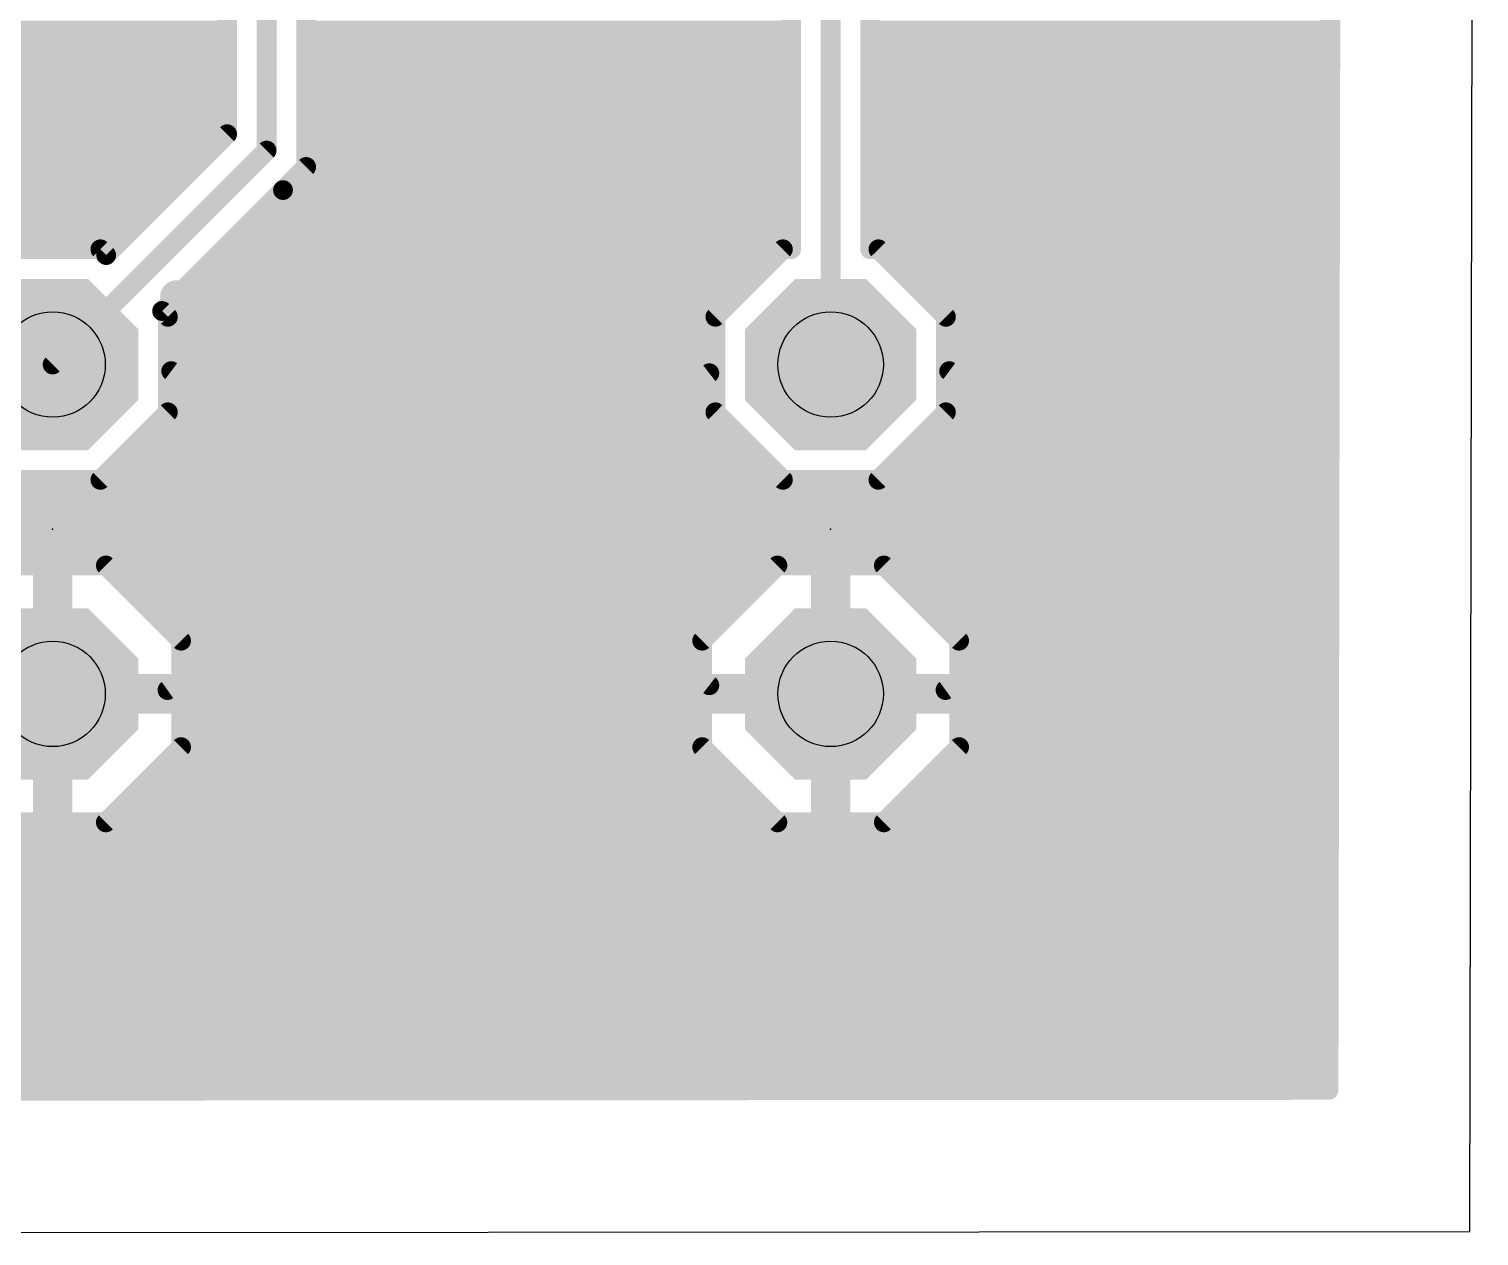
# Model space of a CAD drawing. Extents: x -0.1 to 57, y -0.1 to 41.
# Drawn here: x 45.82 to 57, y 0 to 9.31 of the extents above; entities that cross this region are included whole.
import ezdxf

# ---------------------------------------------------------------- set-up
doc = ezdxf.new("R2010")
doc.units = 0
for name, color, linetype in [('16', 175, 'CONTINUOUS'), ('17', 82, 'CONTINUOUS'), ('20', 30, 'CONTINUOUS'), ('21', 253, 'CONTINUOUS'), ('23', 7, 'CONTINUOUS'), ('44', 253, 'CONTINUOUS')]:
    doc.layers.add(name, color=color, linetype=linetype)

# ---------------------------------------------------------------- blocks, each defined once
blk = doc.blocks.new('OCTAGONP')
at = {"const_width": 0.5}
blk.add_lwpolyline([(-0.25, -0.1036), (-0.25, 0.1036), (-0.1036, 0.25), (0.1036, 0.25), (0.25, 0.1036), (0.25, -0.1036), (0.1036, -0.25), (-0.1036, -0.25), (-0.25, -0.1036), (-0.25, 0.1036)], dxfattribs=at)

msp = doc.modelspace()

# ---------------------------------------------------------------- linework, layer by layer
at = {"layer": '16', "const_width": 0.1524}
for points in [[(55.9059, 39.9078), (55.8397, 1.1265)], [(47.9552, 8.2447), (47.9552, 19.8544)], [(47.6504, 19.7282), (47.6504, 8.371)], [(47.3456, 19.6019), (47.3456, 8.4973)], [(52.3048, 7.6096), (52.3048, 14.6341)], [(52, 14.5078), (52, 6.7206)], [(51.6952, 14.3815), (51.6952, 7.6096)], [(27.8048, 9.2964), (47.3456, 9.2964)], [(47.9552, 9.2964), (51.6952, 9.2964)], [(52.3048, 9.2964), (55.8536, 9.2964)], [(27.8048, 9.144), (47.3456, 9.144)], [(47.9552, 9.144), (51.6952, 9.144)], [(52.3048, 9.144), (55.8534, 9.144)], [(27.8048, 8.9916), (47.3456, 8.9916)], [(47.9552, 8.9916), (51.6952, 8.9916)], [(52.3048, 8.9916), (55.8531, 8.9916)], [(27.8048, 8.8392), (47.3456, 8.8392)], [(47.9552, 8.8392), (51.6952, 8.8392)], [(52.3048, 8.8392), (55.8528, 8.8392)], [(27.8048, 8.6868), (47.3456, 8.6868)], [(47.9552, 8.6868), (51.6952, 8.6868)], [(52.3048, 8.6868), (55.8526, 8.6868)], [(27.8048, 8.5344), (47.3456, 8.5344)], [(47.9552, 8.5344), (51.6952, 8.5344)], [(52.3048, 8.5344), (55.8523, 8.5344)], [(47.3456, 8.4973), (46.4131, 7.5647)], [(27.8048, 8.382), (47.2304, 8.382)], [(47.6504, 8.371), (46, 6.7206)], [(47.9552, 8.382), (51.6952, 8.382)], [(52.3048, 8.382), (55.8521, 8.382)], [(27.8048, 8.2296), (47.078, 8.2296)], [(47.7767, 8.0662), (47.9552, 8.2447)], [(47.94, 8.2296), (51.6952, 8.2296)], [(52.3048, 8.2296), (55.8518, 8.2296)], [(27.8048, 8.0772), (46.9256, 8.0772)], [(46.8441, 7.1337), (47.7767, 8.0662)], [(47.7876, 8.0772), (51.6952, 8.0772)], [(52.3048, 8.0772), (55.8515, 8.0772)], [(27.8048, 7.9248), (46.7732, 7.9248)], [(47.6352, 7.9248), (51.6952, 7.9248)], [(52.3048, 7.9248), (55.8513, 7.9248)], [(27.8048, 7.7724), (46.6208, 7.7724)], [(47.4828, 7.7724), (51.6952, 7.7724)], [(52.3048, 7.7724), (55.851, 7.7724)], [(27.8048, 7.62), (46.4684, 7.62)], [(46.3682, 7.6096), (45.6318, 7.6096)], [(46.4131, 7.5647), (46.3682, 7.6096)], [(47.3304, 7.62), (51.6952, 7.62)], [(51.6318, 7.6096), (51.111, 7.0888)], [(51.6952, 7.6096), (51.6318, 7.6096)], [(52.3048, 7.62), (55.8508, 7.62)], [(52.3682, 7.6096), (52.3048, 7.6096)], [(52.889, 7.0888), (52.3682, 7.6096)], [(47.178, 7.4676), (51.4898, 7.4676)], [(52.5102, 7.4676), (55.8505, 7.4676)], [(47.0256, 7.3152), (51.3374, 7.3152)], [(52.6626, 7.3152), (55.8502, 7.3152)], [(46.889, 7.0888), (46.8441, 7.1337)], [(46.8732, 7.1628), (51.185, 7.1628)], [(46.889, 6.3524), (46.889, 7.0888)], [(51.111, 7.0888), (51.111, 6.3524)], [(52.815, 7.1628), (55.85, 7.1628)], [(52.889, 6.3524), (52.889, 7.0888)], [(46.889, 7.0104), (51.111, 7.0104)], [(52.889, 7.0104), (55.8497, 7.0104)], [(46.889, 6.858), (51.111, 6.858)], [(52.889, 6.858), (55.8495, 6.858)], [(46.889, 6.7056), (51.111, 6.7056)], [(52.889, 6.7056), (55.8492, 6.7056)], [(46.889, 6.5532), (51.111, 6.5532)], [(52.889, 6.5532), (55.8489, 6.5532)], [(46.3682, 5.8316), (46.889, 6.3524)], [(46.889, 6.4008), (51.111, 6.4008)], [(51.111, 6.3524), (51.6318, 5.8316)], [(52.3682, 5.8316), (52.889, 6.3524)], [(52.889, 6.4008), (55.8487, 6.4008)], [(46.785, 6.2484), (51.215, 6.2484)], [(52.785, 6.2484), (55.8484, 6.2484)], [(46.6326, 6.096), (51.3674, 6.096)], [(52.6326, 6.096), (55.8482, 6.096)], [(46.4802, 5.9436), (51.5198, 5.9436)], [(52.4802, 5.9436), (55.8479, 5.9436)], [(39.4952, 5.7912), (55.8476, 5.7912)], [(45.6318, 5.8316), (46.3682, 5.8316)], [(51.6318, 5.8316), (52.3682, 5.8316)], [(39.5887, 5.6388), (55.8474, 5.6388)], [(39.6553, 5.4864), (55.8471, 5.4864)], [(39.7, 5.334), (55.8469, 5.334)], [(39.7241, 5.1816), (55.8466, 5.1816)], [(45.9238, 5.1712), (45.5897, 5.1712)], [(45.9238, 4.2568), (45.9238, 5.1712)], [(46.4103, 5.1712), (46.0762, 5.1712)], [(46.0762, 5.1712), (46.0762, 4.2568)], [(46.9906, 4.5909), (46.4103, 5.1712)], [(51.5897, 5.1712), (51.0094, 4.5909)], [(51.9238, 5.1712), (51.5897, 5.1712)], [(51.9238, 4.2568), (51.9238, 5.1712)], [(52.4103, 5.1712), (52.0762, 5.1712)], [(52.0762, 5.1712), (52.0762, 4.2568)], [(52.9906, 4.5909), (52.4103, 5.1712)], [(45.9238, 5.0292), (46.0762, 5.0292)], [(46.5523, 5.0292), (51.4477, 5.0292)], [(51.9238, 5.0292), (52.0762, 5.0292)], [(52.5523, 5.0292), (55.8463, 5.0292)], [(45.9238, 4.8768), (46.0762, 4.8768)], [(46.7047, 4.8768), (51.2953, 4.8768)], [(51.9238, 4.8768), (52.0762, 4.8768)], [(52.7047, 4.8768), (55.8461, 4.8768)], [(45.9238, 4.7244), (46.0762, 4.7244)], [(46.8571, 4.7244), (51.1429, 4.7244)], [(51.9238, 4.7244), (52.0762, 4.7244)], [(52.8571, 4.7244), (55.8458, 4.7244)], [(45.9238, 4.572), (46.0762, 4.572)], [(46.9906, 4.2568), (46.9906, 4.5909)], [(46.9906, 4.572), (51.0094, 4.572)], [(51.0094, 4.5909), (51.0094, 4.2568)], [(51.9238, 4.572), (52.0762, 4.572)], [(52.9906, 4.2568), (52.9906, 4.5909)], [(52.9906, 4.572), (55.8456, 4.572)], [(45.9238, 4.4196), (46.0762, 4.4196)], [(46.9906, 4.4196), (51.0094, 4.4196)], [(51.9238, 4.4196), (52.0762, 4.4196)], [(52.9906, 4.4196), (55.8453, 4.4196)], [(45.0094, 4.2568), (45.9238, 4.2568)], [(45.9238, 4.2672), (46.0762, 4.2672)], [(46.0762, 4.2568), (45.9238, 4.2568)], [(45.9238, 4.2568), (45.9238, 4.1044)], [(46.0762, 4.1044), (46.0762, 4.2568)], [(46.0762, 4.2568), (46.9906, 4.2568)], [(46.9906, 4.2672), (51.0094, 4.2672)], [(51.0094, 4.2568), (51.9238, 4.2568)], [(51.9238, 4.2672), (52.0762, 4.2672)], [(52.0762, 4.2568), (51.9238, 4.2568)], [(51.9238, 4.2568), (51.9238, 4.1044)], [(52.0762, 4.1044), (52.0762, 4.2568)], [(52.0762, 4.2568), (52.9906, 4.2568)], [(52.9906, 4.2672), (55.845, 4.2672)], [(43.8461, 4.1148), (45.9238, 4.1148)], [(45.9238, 4.1044), (45.0094, 4.1044)], [(45.9238, 3.19), (45.9238, 4.1044)], [(45.9238, 4.1044), (46.0762, 4.1044)], [(46.0762, 4.1148), (51.9238, 4.1148)], [(46.0762, 4.1044), (46.0762, 3.19)], [(46.9906, 4.1044), (46.0762, 4.1044)], [(46.9906, 3.7703), (46.9906, 4.1044)], [(51.9238, 4.1044), (51.0094, 4.1044)], [(51.0094, 4.1044), (51.0094, 3.7703)], [(51.9238, 3.19), (51.9238, 4.1044)], [(51.9238, 4.1044), (52.0762, 4.1044)], [(52.0762, 4.1148), (55.8448, 4.1148)], [(52.0762, 4.1044), (52.0762, 3.19)], [(52.9906, 4.1044), (52.0762, 4.1044)], [(52.9906, 3.7703), (52.9906, 4.1044)], [(45.9238, 3.9624), (46.0762, 3.9624)], [(46.9906, 3.9624), (51.0094, 3.9624)], [(51.9238, 3.9624), (52.0762, 3.9624)], [(52.9906, 3.9624), (55.8445, 3.9624)], [(45.9238, 3.81), (46.0762, 3.81)], [(46.4103, 3.19), (46.9906, 3.7703)], [(46.9906, 3.81), (51.0094, 3.81)], [(51.0094, 3.7703), (51.5897, 3.19)], [(51.9238, 3.81), (52.0762, 3.81)], [(52.4103, 3.19), (52.9906, 3.7703)], [(52.9906, 3.81), (55.8443, 3.81)], [(45.9238, 3.6576), (46.0762, 3.6576)], [(46.8779, 3.6576), (51.1221, 3.6576)], [(51.9238, 3.6576), (52.0762, 3.6576)], [(52.8779, 3.6576), (55.844, 3.6576)], [(45.9238, 3.5052), (46.0762, 3.5052)], [(46.7255, 3.5052), (51.2745, 3.5052)], [(51.9238, 3.5052), (52.0762, 3.5052)], [(52.7255, 3.5052), (55.8437, 3.5052)], [(45.9238, 3.3528), (46.0762, 3.3528)], [(46.5731, 3.3528), (51.4269, 3.3528)], [(51.9238, 3.3528), (52.0762, 3.3528)], [(52.5731, 3.3528), (55.8435, 3.3528)], [(45.5897, 3.19), (45.9238, 3.19)], [(45.9238, 3.2004), (46.0762, 3.2004)], [(46.0762, 3.19), (46.4103, 3.19)], [(46.4207, 3.2004), (51.5793, 3.2004)], [(51.5897, 3.19), (51.9238, 3.19)], [(51.9238, 3.2004), (52.0762, 3.2004)], [(52.0762, 3.19), (52.4103, 3.19)], [(52.4207, 3.2004), (55.8432, 3.2004)], [(43.7811, 3.048), (55.843, 3.048)], [(43.6911, 2.8956), (55.8427, 2.8956)], [(43.5715, 2.7432), (55.8424, 2.7432)], [(42.9811, 2.5908), (55.8422, 2.5908)], [(42.9811, 2.4384), (55.8419, 2.4384)], [(42.8593, 2.286), (55.8416, 2.286)], [(38.9215, 2.1336), (55.8414, 2.1336)], [(1.0922, 1.9812), (55.8411, 1.9812)], [(1.0922, 1.8288), (55.8409, 1.8288)], [(1.0922, 1.6764), (55.8406, 1.6764)], [(1.0922, 1.524), (55.8403, 1.524)], [(1.0922, 1.3716), (55.8401, 1.3716)], [(1.0922, 1.2192), (55.8398, 1.2192)], [(55.8397, 1.1265), (1.0922, 1.0929)]]:
    msp.add_lwpolyline(points, dxfattribs=at)
at = {"layer": '16', "const_width": 0.0762}
for points in [[(47.3456, 9.2583, 1), (47.3456, 9.3345)], [(47.9552, 9.3345, 1), (47.9552, 9.2583)], [(51.6952, 9.2583, 1), (51.6952, 9.3345)], [(52.3048, 9.3345, 1), (52.3048, 9.2583)], [(55.8536, 9.2583, 1), (55.8536, 9.3345)], [(47.3456, 9.1059, 1), (47.3456, 9.1821)], [(47.9552, 9.1821, 1), (47.9552, 9.1059)], [(51.6952, 9.1059, 1), (51.6952, 9.1821)], [(52.3048, 9.1821, 1), (52.3048, 9.1059)], [(55.8534, 9.1059, 1), (55.8534, 9.1821)], [(47.3456, 8.9535, 1), (47.3456, 9.0297)], [(47.9552, 9.0297, 1), (47.9552, 8.9535)], [(51.6952, 8.9535, 1), (51.6952, 9.0297)], [(52.3048, 9.0297, 1), (52.3048, 8.9535)], [(55.8531, 8.9535, 1), (55.8531, 9.0297)], [(47.3456, 8.8011, 1), (47.3456, 8.8773)], [(47.9552, 8.8773, 1), (47.9552, 8.8011)], [(51.6952, 8.8011, 1), (51.6952, 8.8773)], [(52.3048, 8.8773, 1), (52.3048, 8.8011)], [(55.8528, 8.8011, 1), (55.8528, 8.8773)], [(47.3456, 8.6487, 1), (47.3456, 8.7249)], [(47.9552, 8.7249, 1), (47.9552, 8.6487)], [(51.6952, 8.6487, 1), (51.6952, 8.7249)], [(52.3048, 8.7249, 1), (52.3048, 8.6487)], [(55.8526, 8.6487, 1), (55.8526, 8.7249)], [(47.3456, 8.4963, 1), (47.3456, 8.5725)], [(47.9552, 8.5725, 1), (47.9552, 8.4963)], [(51.6952, 8.4963, 1), (51.6952, 8.5725)], [(52.3048, 8.5725, 1), (52.3048, 8.4963)], [(55.8523, 8.4963, 1), (55.8523, 8.5725)], [(47.3075, 8.4973, 1), (47.3837, 8.4973)], [(47.3725, 8.4703, 1), (47.3187, 8.5242)], [(47.2304, 8.3439, 1), (47.2304, 8.4201)], [(47.6123, 8.371, 1), (47.6885, 8.371)], [(47.6773, 8.3441, 1), (47.6235, 8.3979)], [(47.9552, 8.4201, 1), (47.9552, 8.3439)], [(51.6952, 8.3439, 1), (51.6952, 8.4201)], [(52.3048, 8.4201, 1), (52.3048, 8.3439)], [(55.8521, 8.3439, 1), (55.8521, 8.4201)], [(47.078, 8.1915, 1), (47.078, 8.2677)], [(47.94, 8.2677, 1), (47.94, 8.1915)], [(47.9171, 8.2447, 1), (47.9933, 8.2447)], [(47.9821, 8.2178, 1), (47.9283, 8.2717)], [(51.6952, 8.1915, 1), (51.6952, 8.2677)], [(52.3048, 8.2677, 1), (52.3048, 8.1915)], [(55.8518, 8.1915, 1), (55.8518, 8.2677)], [(46.9256, 8.0391, 1), (46.9256, 8.1153)], [(47.7497, 8.0931, 1), (47.8036, 8.0393)], [(47.7876, 8.1153, 1), (47.7876, 8.0391)], [(47.8036, 8.0393, 1), (47.7497, 8.0931)], [(51.6952, 8.0391, 1), (51.6952, 8.1153)], [(52.3048, 8.1153, 1), (52.3048, 8.0391)], [(55.8515, 8.0391, 1), (55.8515, 8.1153)], [(46.7732, 7.8867, 1), (46.7732, 7.9629)], [(47.6352, 7.9629, 1), (47.6352, 7.8867)], [(51.6952, 7.8867, 1), (51.6952, 7.9629)], [(52.3048, 7.9629, 1), (52.3048, 7.8867)], [(55.8513, 7.8867, 1), (55.8513, 7.9629)], [(46.6208, 7.7343, 1), (46.6208, 7.8105)], [(47.4828, 7.8105, 1), (47.4828, 7.7343)], [(51.6952, 7.7343, 1), (51.6952, 7.8105)], [(52.3048, 7.8105, 1), (52.3048, 7.7343)], [(55.851, 7.7343, 1), (55.851, 7.8105)], [(46.3952, 7.6365, 1), (46.3413, 7.5827)], [(46.3682, 7.5715, 1), (46.3682, 7.6477)], [(46.3861, 7.5917, 1), (46.44, 7.5378)], [(46.3861, 7.5378, 1), (46.44, 7.5917)], [(46.4684, 7.5819, 1), (46.4684, 7.6581)], [(47.3304, 7.6581, 1), (47.3304, 7.5819)], [(51.6318, 7.6477, 1), (51.6318, 7.5715)], [(51.6587, 7.5827, 1), (51.6048, 7.6365)], [(51.6571, 7.6096, 1), (51.7333, 7.6096)], [(51.6952, 7.5819, 1), (51.6952, 7.6581)], [(51.6952, 7.5715, 1), (51.6952, 7.6477)], [(52.3048, 7.6581, 1), (52.3048, 7.5819)], [(52.3048, 7.6477, 1), (52.3048, 7.5715)], [(52.2667, 7.6096, 1), (52.3429, 7.6096)], [(52.3952, 7.6365, 1), (52.3413, 7.5827)], [(52.3682, 7.5715, 1), (52.3682, 7.6477)], [(55.8508, 7.5819, 1), (55.8508, 7.6581)], [(47.178, 7.5057, 1), (47.178, 7.4295)], [(51.4898, 7.4295, 1), (51.4898, 7.5057)], [(52.5102, 7.5057, 1), (52.5102, 7.4295)], [(55.8505, 7.4295, 1), (55.8505, 7.5057)], [(47.0256, 7.3533, 1), (47.0256, 7.2771)], [(51.3374, 7.2771, 1), (51.3374, 7.3533)], [(52.6626, 7.3533, 1), (52.6626, 7.2771)], [(55.8502, 7.2771, 1), (55.8502, 7.3533)], [(46.8711, 7.1606, 1), (46.8172, 7.1067)], [(46.8172, 7.1606, 1), (46.8711, 7.1067)], [(46.8732, 7.2009, 1), (46.8732, 7.1247)], [(46.9271, 7.0888, 1), (46.8509, 7.0888)], [(51.1491, 7.0888, 1), (51.0729, 7.0888)], [(51.185, 7.1247, 1), (51.185, 7.2009)], [(52.815, 7.2009, 1), (52.815, 7.1247)], [(52.9271, 7.0888, 1), (52.8509, 7.0888)], [(55.85, 7.1247, 1), (55.85, 7.2009)], [(46.889, 7.0485, 1), (46.889, 6.9723)], [(46.8621, 7.0619, 1), (46.9159, 7.1158)], [(51.0841, 7.1158, 1), (51.1379, 7.0619)], [(51.111, 6.9723, 1), (51.111, 7.0485)], [(52.889, 7.0485, 1), (52.889, 6.9723)], [(52.8621, 7.0619, 1), (52.9159, 7.1158)], [(55.8497, 6.9723, 1), (55.8497, 7.0485)], [(46.889, 6.8961, 1), (46.889, 6.8199)], [(51.111, 6.8199, 1), (51.111, 6.8961)], [(52.889, 6.8961, 1), (52.889, 6.8199)], [(55.8495, 6.8199, 1), (55.8495, 6.8961)], [(45.9731, 6.7475, 1), (46.0269, 6.6937)], [(46.889, 6.7437, 1), (46.889, 6.6675)], [(51.111, 6.6675, 1), (51.111, 6.7437)], [(51.9619, 6.7206, 1), (52.0381, 6.7206)], [(52.889, 6.7437, 1), (52.889, 6.6675)], [(55.8492, 6.6675, 1), (55.8492, 6.7437)], [(46.889, 6.5913, 1), (46.889, 6.5151)], [(51.111, 6.5151, 1), (51.111, 6.5913)], [(52.889, 6.5913, 1), (52.889, 6.5151)], [(55.8489, 6.5151, 1), (55.8489, 6.5913)], [(46.889, 6.4389, 1), (46.889, 6.3627)], [(46.8509, 6.3524, 1), (46.9271, 6.3524)], [(46.9159, 6.3254, 1), (46.8621, 6.3793)], [(51.1379, 6.3793, 1), (51.0841, 6.3254)], [(51.0729, 6.3524, 1), (51.1491, 6.3524)], [(51.111, 6.3627, 1), (51.111, 6.4389)], [(52.889, 6.4389, 1), (52.889, 6.3627)], [(52.8509, 6.3524, 1), (52.9271, 6.3524)], [(52.9159, 6.3254, 1), (52.8621, 6.3793)], [(55.8487, 6.3627, 1), (55.8487, 6.4389)], [(46.785, 6.2865, 1), (46.785, 6.2103)], [(51.215, 6.2103, 1), (51.215, 6.2865)], [(52.785, 6.2865, 1), (52.785, 6.2103)], [(55.8484, 6.2103, 1), (55.8484, 6.2865)], [(46.6326, 6.1341, 1), (46.6326, 6.0579)], [(51.3674, 6.0579, 1), (51.3674, 6.1341)], [(52.6326, 6.1341, 1), (52.6326, 6.0579)], [(55.8482, 6.0579, 1), (55.8482, 6.1341)], [(46.4802, 5.9817, 1), (46.4802, 5.9055)], [(51.5198, 5.9055, 1), (51.5198, 5.9817)], [(52.4802, 5.9817, 1), (52.4802, 5.9055)], [(55.8479, 5.9055, 1), (55.8479, 5.9817)], [(46.3413, 5.8585, 1), (46.3952, 5.8047)], [(46.3682, 5.7935, 1), (46.3682, 5.8697)], [(51.6318, 5.8697, 1), (51.6318, 5.7935)], [(51.6048, 5.8047, 1), (51.6587, 5.8585)], [(52.3413, 5.8585, 1), (52.3952, 5.8047)], [(52.3682, 5.7935, 1), (52.3682, 5.8697)], [(55.8476, 5.7531, 1), (55.8476, 5.8293)], [(55.8474, 5.6007, 1), (55.8474, 5.6769)], [(55.8471, 5.4483, 1), (55.8471, 5.5245)], [(55.8469, 5.2959, 1), (55.8469, 5.3721)], [(55.8466, 5.1435, 1), (55.8466, 5.2197)], [(45.9619, 5.1712, 1), (45.8857, 5.1712)], [(45.9238, 5.1331, 1), (45.9238, 5.2093)], [(46.0762, 5.2093, 1), (46.0762, 5.1331)], [(46.1143, 5.1712, 1), (46.0381, 5.1712)], [(46.4373, 5.1981, 1), (46.3834, 5.1443)], [(46.4103, 5.1331, 1), (46.4103, 5.2093)], [(51.5897, 5.2093, 1), (51.5897, 5.1331)], [(51.6166, 5.1443, 1), (51.5627, 5.1981)], [(51.9619, 5.1712, 1), (51.8857, 5.1712)], [(51.9238, 5.1331, 1), (51.9238, 5.2093)], [(52.0762, 5.2093, 1), (52.0762, 5.1331)], [(52.1143, 5.1712, 1), (52.0381, 5.1712)], [(52.4373, 5.1981, 1), (52.3834, 5.1443)], [(52.4103, 5.1331, 1), (52.4103, 5.2093)], [(45.9238, 5.0673, 1), (45.9238, 4.9911)], [(46.0762, 4.9911, 1), (46.0762, 5.0673)], [(46.5523, 5.0673, 1), (46.5523, 4.9911)], [(51.4477, 4.9911, 1), (51.4477, 5.0673)], [(51.9238, 5.0673, 1), (51.9238, 4.9911)], [(52.0762, 4.9911, 1), (52.0762, 5.0673)], [(52.5523, 5.0673, 1), (52.5523, 4.9911)], [(55.8463, 4.9911, 1), (55.8463, 5.0673)], [(45.9238, 4.9149, 1), (45.9238, 4.8387)], [(46.0762, 4.8387, 1), (46.0762, 4.9149)], [(46.7047, 4.9149, 1), (46.7047, 4.8387)], [(51.2953, 4.8387, 1), (51.2953, 4.9149)], [(51.9238, 4.9149, 1), (51.9238, 4.8387)], [(52.0762, 4.8387, 1), (52.0762, 4.9149)], [(52.7047, 4.9149, 1), (52.7047, 4.8387)], [(55.8461, 4.8387, 1), (55.8461, 4.9149)], [(45.9238, 4.7625, 1), (45.9238, 4.6863)], [(46.0762, 4.6863, 1), (46.0762, 4.7625)], [(46.8571, 4.7625, 1), (46.8571, 4.6863)], [(51.1429, 4.6863, 1), (51.1429, 4.7625)], [(51.9238, 4.7625, 1), (51.9238, 4.6863)], [(52.0762, 4.6863, 1), (52.0762, 4.7625)], [(52.8571, 4.7625, 1), (52.8571, 4.6863)], [(55.8458, 4.6863, 1), (55.8458, 4.7625)], [(45.9238, 4.6101, 1), (45.9238, 4.5339)], [(46.0762, 4.5339, 1), (46.0762, 4.6101)], [(47.0287, 4.5909, 1), (46.9525, 4.5909)], [(46.9906, 4.6101, 1), (46.9906, 4.5339)], [(46.9637, 4.564, 1), (47.0175, 4.6179)], [(51.0475, 4.5909, 1), (50.9713, 4.5909)], [(50.9825, 4.6179, 1), (51.0363, 4.564)], [(51.0094, 4.5339, 1), (51.0094, 4.6101)], [(51.9238, 4.6101, 1), (51.9238, 4.5339)], [(52.0762, 4.5339, 1), (52.0762, 4.6101)], [(53.0287, 4.5909, 1), (52.9525, 4.5909)], [(52.9906, 4.6101, 1), (52.9906, 4.5339)], [(52.9637, 4.564, 1), (53.0175, 4.6179)], [(55.8456, 4.5339, 1), (55.8456, 4.6101)], [(45.9238, 4.4577, 1), (45.9238, 4.3815)], [(46.0762, 4.3815, 1), (46.0762, 4.4577)], [(46.9906, 4.4577, 1), (46.9906, 4.3815)], [(51.0094, 4.3815, 1), (51.0094, 4.4577)], [(51.9238, 4.4577, 1), (51.9238, 4.3815)], [(52.0762, 4.3815, 1), (52.0762, 4.4577)], [(52.9906, 4.4577, 1), (52.9906, 4.3815)], [(55.8453, 4.3815, 1), (55.8453, 4.4577)], [(45.9238, 4.3053, 1), (45.9238, 4.2291)], [(45.9238, 4.2949, 1), (45.9238, 4.2187)], [(45.9619, 4.2568, 1), (45.8857, 4.2568)], [(45.8857, 4.2568, 1), (45.9619, 4.2568)], [(45.9238, 4.2187, 1), (45.9238, 4.2949)], [(46.1143, 4.2568, 1), (46.0381, 4.2568)], [(46.0762, 4.2949, 1), (46.0762, 4.2187)], [(46.0381, 4.2568, 1), (46.1143, 4.2568)], [(46.0762, 4.2291, 1), (46.0762, 4.3053)], [(46.0762, 4.2187, 1), (46.0762, 4.2949)], [(46.9906, 4.3053, 1), (46.9906, 4.2291)], [(46.9525, 4.2568, 1), (47.0287, 4.2568)], [(46.9906, 4.2187, 1), (46.9906, 4.2949)], [(51.0094, 4.2949, 1), (51.0094, 4.2187)], [(50.9713, 4.2568, 1), (51.0475, 4.2568)], [(51.0094, 4.2291, 1), (51.0094, 4.3053)], [(51.9238, 4.3053, 1), (51.9238, 4.2291)], [(51.9238, 4.2949, 1), (51.9238, 4.2187)], [(51.9619, 4.2568, 1), (51.8857, 4.2568)], [(51.8857, 4.2568, 1), (51.9619, 4.2568)], [(51.9238, 4.2187, 1), (51.9238, 4.2949)], [(52.1143, 4.2568, 1), (52.0381, 4.2568)], [(52.0762, 4.2949, 1), (52.0762, 4.2187)], [(52.0381, 4.2568, 1), (52.1143, 4.2568)], [(52.0762, 4.2291, 1), (52.0762, 4.3053)], [(52.0762, 4.2187, 1), (52.0762, 4.2949)], [(52.9906, 4.3053, 1), (52.9906, 4.2291)], [(52.9525, 4.2568, 1), (53.0287, 4.2568)], [(52.9906, 4.2187, 1), (52.9906, 4.2949)], [(55.845, 4.2291, 1), (55.845, 4.3053)], [(45.9619, 4.1044, 1), (45.8857, 4.1044)], [(45.9238, 4.1425, 1), (45.9238, 4.0663)], [(45.8857, 4.1044, 1), (45.9619, 4.1044)], [(45.9238, 4.0767, 1), (45.9238, 4.1529)], [(45.9238, 4.0663, 1), (45.9238, 4.1425)], [(46.0762, 4.1529, 1), (46.0762, 4.0767)], [(46.1143, 4.1044, 1), (46.0381, 4.1044)], [(46.0762, 4.1425, 1), (46.0762, 4.0663)], [(46.0381, 4.1044, 1), (46.1143, 4.1044)], [(46.0762, 4.0663, 1), (46.0762, 4.1425)], [(47.0287, 4.1044, 1), (46.9525, 4.1044)], [(46.9906, 4.0663, 1), (46.9906, 4.1425)], [(51.0094, 4.1425, 1), (51.0094, 4.0663)], [(51.0475, 4.1044, 1), (50.9713, 4.1044)], [(51.9619, 4.1044, 1), (51.8857, 4.1044)], [(51.9238, 4.1425, 1), (51.9238, 4.0663)], [(51.8857, 4.1044, 1), (51.9619, 4.1044)], [(51.9238, 4.0767, 1), (51.9238, 4.1529)], [(51.9238, 4.0663, 1), (51.9238, 4.1425)], [(52.0762, 4.1529, 1), (52.0762, 4.0767)], [(52.1143, 4.1044, 1), (52.0381, 4.1044)], [(52.0762, 4.1425, 1), (52.0762, 4.0663)], [(52.0381, 4.1044, 1), (52.1143, 4.1044)], [(52.0762, 4.0663, 1), (52.0762, 4.1425)], [(53.0287, 4.1044, 1), (52.9525, 4.1044)], [(52.9906, 4.0663, 1), (52.9906, 4.1425)], [(55.8448, 4.0767, 1), (55.8448, 4.1529)], [(45.9238, 4.0005, 1), (45.9238, 3.9243)], [(46.0762, 3.9243, 1), (46.0762, 4.0005)], [(46.9906, 4.0005, 1), (46.9906, 3.9243)], [(51.0094, 3.9243, 1), (51.0094, 4.0005)], [(51.9238, 4.0005, 1), (51.9238, 3.9243)], [(52.0762, 3.9243, 1), (52.0762, 4.0005)], [(52.9906, 4.0005, 1), (52.9906, 3.9243)], [(55.8445, 3.9243, 1), (55.8445, 4.0005)], [(45.9238, 3.8481, 1), (45.9238, 3.7719)], [(46.0762, 3.7719, 1), (46.0762, 3.8481)], [(46.9906, 3.8481, 1), (46.9906, 3.7719)], [(46.9525, 3.7703, 1), (47.0287, 3.7703)], [(47.0175, 3.7433, 1), (46.9637, 3.7972)], [(51.0363, 3.7972, 1), (50.9825, 3.7433)], [(50.9713, 3.7703, 1), (51.0475, 3.7703)], [(51.0094, 3.7719, 1), (51.0094, 3.8481)], [(51.9238, 3.8481, 1), (51.9238, 3.7719)], [(52.0762, 3.7719, 1), (52.0762, 3.8481)], [(52.9906, 3.8481, 1), (52.9906, 3.7719)], [(52.9525, 3.7703, 1), (53.0287, 3.7703)], [(53.0175, 3.7433, 1), (52.9637, 3.7972)], [(55.8443, 3.7719, 1), (55.8443, 3.8481)], [(45.9238, 3.6957, 1), (45.9238, 3.6195)], [(46.0762, 3.6195, 1), (46.0762, 3.6957)], [(46.8779, 3.6957, 1), (46.8779, 3.6195)], [(51.1221, 3.6195, 1), (51.1221, 3.6957)], [(51.9238, 3.6957, 1), (51.9238, 3.6195)], [(52.0762, 3.6195, 1), (52.0762, 3.6957)], [(52.8779, 3.6957, 1), (52.8779, 3.6195)], [(55.844, 3.6195, 1), (55.844, 3.6957)], [(45.9238, 3.5433, 1), (45.9238, 3.4671)], [(46.0762, 3.4671, 1), (46.0762, 3.5433)], [(46.7255, 3.5433, 1), (46.7255, 3.4671)], [(51.2745, 3.4671, 1), (51.2745, 3.5433)], [(51.9238, 3.5433, 1), (51.9238, 3.4671)], [(52.0762, 3.4671, 1), (52.0762, 3.5433)], [(52.7255, 3.5433, 1), (52.7255, 3.4671)], [(55.8437, 3.4671, 1), (55.8437, 3.5433)], [(45.9238, 3.3909, 1), (45.9238, 3.3147)], [(46.0762, 3.3147, 1), (46.0762, 3.3909)], [(46.5731, 3.3909, 1), (46.5731, 3.3147)], [(51.4269, 3.3147, 1), (51.4269, 3.3909)], [(51.9238, 3.3909, 1), (51.9238, 3.3147)], [(52.0762, 3.3147, 1), (52.0762, 3.3909)], [(52.5731, 3.3909, 1), (52.5731, 3.3147)], [(55.8435, 3.3147, 1), (55.8435, 3.3909)], [(45.9238, 3.2385, 1), (45.9238, 3.1623)], [(45.9238, 3.1519, 1), (45.9238, 3.2281)], [(46.0762, 3.2281, 1), (46.0762, 3.1519)], [(46.0762, 3.1623, 1), (46.0762, 3.2385)], [(46.3834, 3.2169, 1), (46.4373, 3.1631)], [(46.4207, 3.2385, 1), (46.4207, 3.1623)], [(46.4103, 3.1519, 1), (46.4103, 3.2281)], [(51.5897, 3.2281, 1), (51.5897, 3.1519)], [(51.5627, 3.1631, 1), (51.6166, 3.2169)], [(51.5793, 3.1623, 1), (51.5793, 3.2385)], [(51.9238, 3.2385, 1), (51.9238, 3.1623)], [(51.9238, 3.1519, 1), (51.9238, 3.2281)], [(52.0762, 3.2281, 1), (52.0762, 3.1519)], [(52.0762, 3.1623, 1), (52.0762, 3.2385)], [(52.3834, 3.2169, 1), (52.4373, 3.1631)], [(52.4207, 3.2385, 1), (52.4207, 3.1623)], [(52.4103, 3.1519, 1), (52.4103, 3.2281)], [(55.8432, 3.1623, 1), (55.8432, 3.2385)], [(45.8857, 3.19, 1), (45.9619, 3.19)], [(46.0381, 3.19, 1), (46.1143, 3.19)], [(51.8857, 3.19, 1), (51.9619, 3.19)], [(52.0381, 3.19, 1), (52.1143, 3.19)], [(55.843, 3.0099, 1), (55.843, 3.0861)], [(55.8427, 2.8575, 1), (55.8427, 2.9337)], [(55.8424, 2.7051, 1), (55.8424, 2.7813)], [(55.8422, 2.5527, 1), (55.8422, 2.6289)], [(55.8419, 2.4003, 1), (55.8419, 2.4765)], [(55.8416, 2.2479, 1), (55.8416, 2.3241)], [(55.8414, 2.0955, 1), (55.8414, 2.1717)], [(55.8411, 1.9431, 1), (55.8411, 2.0193)], [(55.8409, 1.7907, 1), (55.8409, 1.8669)], [(55.8406, 1.6383, 1), (55.8406, 1.7145)], [(55.8403, 1.4859, 1), (55.8403, 1.5621)], [(55.8401, 1.3335, 1), (55.8401, 1.4097)], [(55.8398, 1.1811, 1), (55.8398, 1.2573)], [(55.8016, 1.1266, 1), (55.8778, 1.1265)], [(55.8397, 1.0884, 1), (55.8396, 1.1646)]]:
    msp.add_lwpolyline(points, format="xyb", dxfattribs=at)
at = {"layer": '20'}
for p, q in [((56.93, 0.035), (57, 41)), ((0, 0), (56.93, 0.035))]:
    msp.add_line(p, q, dxfattribs=at)
at = {"layer": '21'}
for points, const_width in [([(48.032, 5.4506, 0.277), (46.9562, 7.2435)], 0.254), ([(46.9861, 7.2995, 1), (46.9263, 7.1875)], 0.127), ([(50.9918, 7.2149, 0.2691), (49.968, 5.4506)], 0.254), ([(51.0233, 7.1598, 1), (50.9603, 7.27)], 0.127), ([(54.032, 5.4506, 0.277), (52.9562, 7.2435)], 0.254), ([(52.9861, 7.2995, 1), (52.9263, 7.1875)], 0.127), ([(47.524, 5.4506, 0.2361), (46.9144, 6.6698)], 0.1524), ([(46.9373, 6.7003, 1), (46.8915, 6.6393)], 0.0762), ([(51.0644, 6.6536, 0.2315), (50.476, 5.4506)], 0.1524), ([(51.0878, 6.6235, 1), (51.041, 6.6837)], 0.0762), ([(53.524, 5.4506, 0.2361), (52.9144, 6.6698)], 0.1524), ([(52.9373, 6.7003, 1), (52.8915, 6.6393)], 0.0762), ([(46.8858, 4.2105, 0.2422), (47.524, 5.4506)], 0.1524), ([(47.3009, 3.8896, 0.2226), (48.032, 5.4506)], 0.254), ([(47.5621, 5.4506, 1), (47.4859, 5.4506)], 0.0762), ([(47.4859, 5.4506, 1), (47.5621, 5.4506)], 0.0762), ([(48.0955, 5.4506, 1), (47.9685, 5.4506)], 0.127), ([(47.9685, 5.4506, 1), (48.0955, 5.4506)], 0.127), ([(49.968, 5.4506, 0.2206), (50.6874, 3.8994)], 0.254), ([(50.0315, 5.4506, 1), (49.9045, 5.4506)], 0.127), ([(49.9045, 5.4506, 1), (50.0315, 5.4506)], 0.127), ([(50.476, 5.4506, 0.2315), (51.0644, 4.2476)], 0.1524), ([(50.5141, 5.4506, 1), (50.4379, 5.4506)], 0.0762), ([(50.4379, 5.4506, 1), (50.5141, 5.4506)], 0.0762), ([(52.8858, 4.2105, 0.2422), (53.524, 5.4506)], 0.1524), ([(53.3009, 3.8896, 0.2226), (54.032, 5.4506)], 0.254), ([(53.5621, 5.4506, 1), (53.4859, 5.4506)], 0.0762), ([(53.4859, 5.4506, 1), (53.5621, 5.4506)], 0.0762), ([(54.0955, 5.4506, 1), (53.9685, 5.4506)], 0.127), ([(53.9685, 5.4506, 1), (54.0955, 5.4506)], 0.127), ([(46.8637, 4.2415, 1), (46.9079, 4.1795)], 0.0762), ([(51.041, 4.2175, 1), (51.0878, 4.2777)], 0.0762), ([(52.8637, 4.2415, 1), (52.9079, 4.1795)], 0.0762), ([(47.2602, 3.9384, 1), (47.3416, 3.8408)], 0.127), ([(50.6464, 3.8509, 1), (50.7284, 3.9479)], 0.127), ([(53.2602, 3.9384, 1), (53.3416, 3.8408)], 0.127)]:
    msp.add_lwpolyline(points, format="xyb", dxfattribs=dict(at, const_width=const_width))
at = {"layer": '23'}
for p in [(46, 5.4506), (52, 5.4506)]:
    msp.add_point(p, dxfattribs=at)
at = {"layer": '44'}
for centre in [(46, 6.7206), (52, 6.7206), (46, 4.1806), (52, 4.1806)]:
    msp.add_circle(centre, 0.4064, dxfattribs=at)

# ---------------------------------------------------------------- block references
at = {"layer": '17', "xscale": 1.3208, "yscale": 1.3208, "rotation": 270}
for p in [(46, 6.7206), (46, 6.7206), (52, 6.7206), (52, 6.7206), (46, 4.1806), (46, 4.1806), (52, 4.1806), (52, 4.1806)]:
    msp.add_blockref('OCTAGONP', p, dxfattribs=at)

doc.saveas('drawing.dxf')
